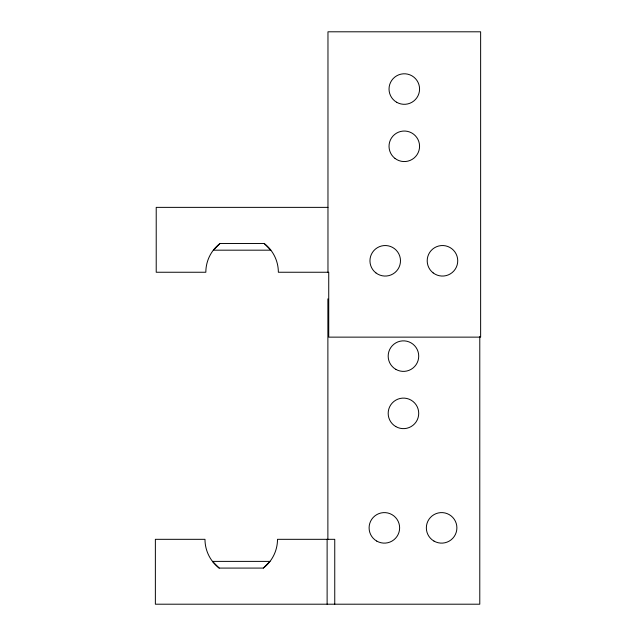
<?xml version="1.0" encoding="UTF-8"?>
<svg xmlns="http://www.w3.org/2000/svg" width="636" height="636" viewBox="0 0 636 636"><rect width="100%" height="100%" fill="white"/><g stroke="black" fill="none" stroke-linecap="round" stroke-linejoin="round"><path stroke-width="0.95" d="M327.119 604.2L327.119 539.32M327.882 539.32L327.882 298.864M334.751 604.2L334.751 539.32L277.503 539.32A36.26 36.26 0 0 1 263.312 568.083L219.166 568.083L212.48 561.389L270.006 561.389L263.312 568.083M479.783 336.539L479.783 604.2L155.367 604.2L155.367 539.32L204.983 539.32A36.26 36.26 0 0 0 219.166 568.083M220.016 243.485L213.322 250.179L270.856 250.179L264.163 243.485L220.016 243.485A36.26 36.26 0 0 0 205.833 272.248L156.218 272.248L156.218 207.368L327.969 207.368M327.969 272.248L327.969 31.8L480.633 31.8L480.633 337.136L328.733 337.136L328.733 272.248L278.353 272.248A36.26 36.26 0 0 0 264.163 243.485M433.983 541.085A15.264 15.264 0 0 0 456.887 527.864A15.264 15.264 0 0 0 433.983 514.643A15.264 15.264 0 0 0 433.983 541.085M376.735 541.085A15.264 15.264 0 0 0 399.631 527.864A15.264 15.264 0 0 0 376.735 514.643A15.264 15.264 0 0 0 376.735 541.085M395.815 426.589A15.264 15.264 0 0 0 418.719 413.368A15.264 15.264 0 0 0 395.815 400.147A15.264 15.264 0 0 0 395.815 426.589M395.815 369.341A15.264 15.264 0 0 0 418.719 356.12A15.264 15.264 0 0 0 395.815 342.899A15.264 15.264 0 0 0 395.815 369.341M396.665 102.269A15.264 15.264 0 0 0 419.569 89.048A15.264 15.264 0 0 0 396.665 75.827A15.264 15.264 0 0 0 396.665 102.269M395.004 158.412A15.264 15.264 0 0 0 419.434 148.291A15.264 15.264 0 0 0 398.454 132.193A15.264 15.264 0 0 0 395.004 158.412M433.172 272.908A15.264 15.264 0 0 0 457.602 262.795A15.264 15.264 0 0 0 436.622 246.696A15.264 15.264 0 0 0 433.172 272.908M375.924 272.908A15.264 15.264 0 0 0 400.354 262.795A15.264 15.264 0 0 0 379.374 246.696A15.264 15.264 0 0 0 375.924 272.908"/></g></svg>
